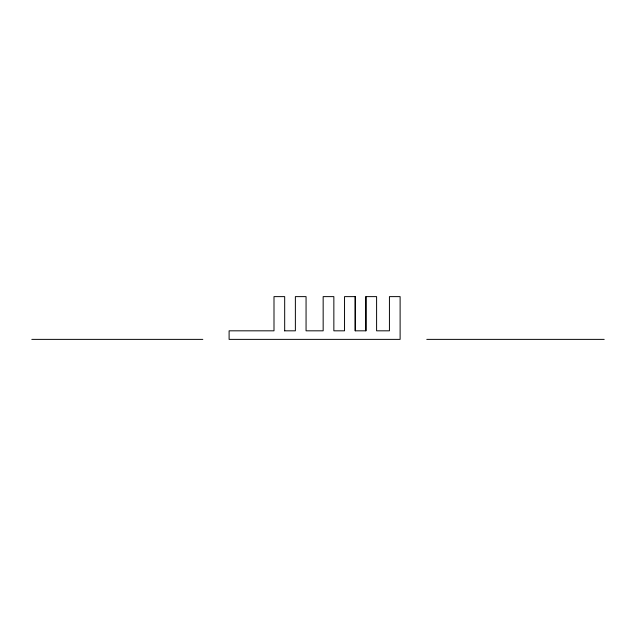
<?xml version="1.0" encoding="UTF-8"?>
<svg xmlns="http://www.w3.org/2000/svg" width="636" height="636" viewBox="0 0 636 636"><rect width="100%" height="100%" fill="white"/><g stroke="black" fill="none" stroke-linecap="round" stroke-linejoin="round"><path stroke-width="0.95" d="M284.682 330.823L284.682 296.622L273.997 296.622L273.997 330.823L229.103 330.823L229.103 339.378L400.116 339.378L400.116 296.622L389.431 296.622L389.431 330.823L376.599 330.823L376.599 296.622L365.915 296.622L365.915 330.823L355.222 330.823L355.222 296.622L344.537 296.622L344.537 330.823L333.852 330.823L333.852 296.622L323.16 296.622L323.16 330.823L306.059 330.823L306.059 296.622L295.374 296.622L295.374 330.823L284.546 330.823M31.8 339.378L202.812 339.378M426.772 339.378L604.2 339.378M365.915 296.622L365.915 330.823M355.222 296.622L355.222 330.823"/></g></svg>
